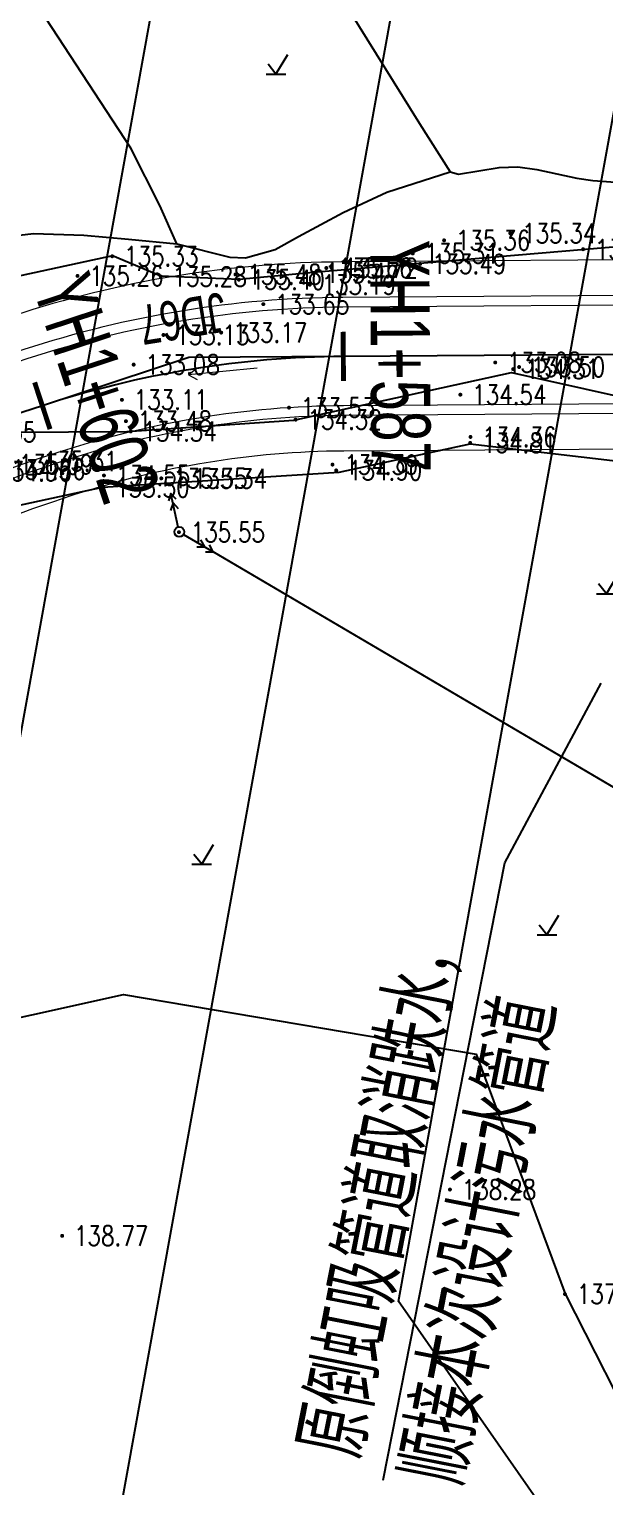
# Model space of a CAD drawing. Extents: x 529262 to 576451, y 2694391 to 2717535.
# Drawn here: x 562925.1 to 562954.3, y 2710456.8 to 2710530.8 of the extents above; entities that cross this region are included whole.
import ezdxf
from ezdxf.enums import TextEntityAlignment as Align
from ezdxf.xclip import XClip

# ---------------------------------------------------------------- set-up
doc = ezdxf.new("R2010")
doc.units = 0
doc.header["$XCLIPFRAME"] = 0
doc.linetypes.add('DASHED', pattern=[19.049999999999997, 12.7, -6.35])
for name, color, linetype in [('DMTZ', 8, 'Continuous'), ('GCD', 8, 'Continuous'), ('GXYZ', 8, 'Continuous'), ('PP-COM', 7, 'Continuous'), ('RD-中线', 40, 'Continuous'), ('RD-红线', 7, 'Continuous'), ('ZBTZ', 8, 'Continuous'), ('交点标注', 3, 'Continuous'), ('桩号标注_YH', 2, 'Continuous'), ('纵断_分栏文字', 7, 'Continuous'), ('道路中线_04护管挡墙', 7, 'Continuous')]:
    doc.layers.add(name, color=color, linetype=linetype)
doc.layers.add('SXSS', color=5, linetype='Continuous', lineweight=0)
doc.styles.add('EICAD', font='fsdb_e.shx', dxfattribs={"width": 0.707, "height": 2, "bigfont": 'tjhzf.shx'})
doc.styles.add('HZ', font='rs.shx', dxfattribs={"width": 0.8, "bigfont": 'hztxt.shx'})
doc.styles.add('JieTuHzTxt', font='smsim.shx', dxfattribs={"width": 0.7, "bigfont": 'smfs.shx'})
doc.styles.add('SMEDI', font='smsim.shx', dxfattribs={"width": 0.75, "height": 3.5, "bigfont": 'smfs.shx'})
doc.linetypes.add('10421', pattern='A,2,[150,AAA.SHX,S=0.5,R=0,X=0,Y=0.5],1e-11', length=2.00000000001)
doc.linetypes.add('10422', pattern='A,0.75,[150,AAA.SHX,S=0.5,R=0,X=0,Y=0.5],1.5,[177,AAA.SHX,S=1,R=0,X=0,Y=0.4],0.75', length=3)

# ---------------------------------------------------------------- blocks, each defined once
blk = doc.blocks.new('A$C19FD0107')
at = {"layer": 'RD-中线', "color": 8, "linetype": 'Continuous', "flags": 128}
blk.add_lwpolyline([(-8033.628305524588, 16256.58646985376), (-8094.490451902151, 15920.47733185068)], dxfattribs=at)
at = {"layer": 'RD-红线', "color": 8, "linetype": 'Continuous', "flags": 128}
for points in [[(-8049.390129506588, 16236.88963261014), (-8099.522727265954, 15960.03406273574)], [(-8025.706065557897, 16232.98947040923), (-8054.200717270374, 16075.6287232968)]]:
    blk.add_lwpolyline(points, dxfattribs=at)
at = {"layer": 'RD-红线', "color": 8}
blk.add_lwpolyline([(-8054.189450010657, 16075.69094637176), (-8046.069219335914, 16064.05812408077, 0.4160610354232571)], format="xyb", dxfattribs=at)
blk = doc.blocks.new('GC200')
at = {"linetype": 'Continuous', "const_width": 0.2, "flags": 128}
blk.add_lwpolyline([(-0.1, 0, 1), (0.1, 0, 1)], format="xyb", close=True, dxfattribs=at)
blk = doc.blocks.new('gc013a')
at = {"linetype": 'Continuous'}
blk.add_line((0.5, 0), (4, 0), dxfattribs=at)
at = {"linetype": 'Continuous', "flags": 128}
for points in [[(2.307212344848719, -0.4000565770862801), (3, 0), (2.307212344848719, 0.4000565770862801)], [(3.307212344848719, -0.4000565770862801), (4, 0), (3.307212344848719, 0.4000565770862801)]]:
    blk.add_lwpolyline(points, dxfattribs=at)
blk = doc.blocks.new('gc170')
at = {"color": 8, "linetype": 'Continuous'}
blk.add_circle((0, 0), 0.5, dxfattribs=at)
blk = doc.blocks.new('gc123')
at = {"color": 8}
for p, q in [((0, 0), (1.199999999999999, 2)), ((-1, 0), (1, 0)), ((0, 0), (-0.8, 1))]:
    blk.add_line(p, q, dxfattribs=at)
blk = doc.blocks.new('gc086')
at = {"color": 8}
for p, q in [((0, 0), (7, 0)), ((7, 0), (6.180847955711008, 0.573576436351046)), ((7, 0), (6.180847955711008, -0.5735764363510459))]:
    blk.add_line(p, q, dxfattribs=at)

msp = doc.modelspace()

# ---------------------------------------------------------------- linework, layer by layer
at = {"layer": 'DMTZ', "linetype": '10421', "flags": 128}
for points in [[(562974.75, 2710442.749), (562972.221, 2710448.106), (562970.53, 2710457.924), (562970.588, 2710462.816), (562968.785, 2710465.91), (562965.618, 2710470.107), (562964.715, 2710471.076), (562964.683, 2710472.686), (562965.951, 2710474.902), (562968.103, 2710485.167), (562969.614, 2710489.535), (562971.349, 2710495.807), (562974.751, 2710500.717), (562975.7885147439, 2710507.82364642), (562974.8793593798, 2710510.16654406), (562971.3097883859, 2710515.17943116), (562964.213, 2710518.086), (562956.712, 2710519.931), (562939.506, 2710518.475), (562935.726, 2710518.126), (562931.762, 2710518.288), (562929.3, 2710519.315), (562919.688, 2710517.249), (562916.468, 2710514.965), (562910.131, 2710508.998), (562907.098, 2710503.349), (562906.436, 2710502.096), (562904.175, 2710500.572), (562900.581, 2710500.839), (562896.864, 2710503.212), (562892.174, 2710509.435), (562890.793, 2710510.72), (562889.538, 2710511.732), (562887.479, 2710514.751), (562882.949, 2710523.099), (562882.932, 2710525.189), (562882.2380977372, 2710527.399296024), (562883.799, 2710533.091), (562883.971, 2710540.381), (562884.533, 2710541.159), (562880.615, 2710548.025), (562877.384, 2710551.024), (562873.585, 2710553.819), (562871.27, 2710555.417), (562866.187, 2710554.863), (562864.035, 2710554.128), (562862.653, 2710554.187), (562854.416, 2710552.946), (562849.3, 2710552.984), (562844.828, 2710554.167), (562838.817, 2710556.934), (562838.273, 2710558.715), (562837.129, 2710561.856), (562835.427, 2710564.474), (562828.384, 2710572.825), (562826.351, 2710574.034), (562816.192, 2710586.281), (562809.61, 2710595.308), (562807.629, 2710596.472), (562803.713, 2710599.951), (562798.177, 2710607.245), (562792.142, 2710614.012), (562783.976, 2710622.925), (562784.5828301851, 2710624.317657849), (562785.211, 2710624.551), (562787.2, 2710623.094), (562788.7788755939, 2710623.401217018), (562790.508, 2710625.592), (562788.742, 2710630.515), (562788.088, 2710634.638), (562786.78, 2710636.602), (562786.639, 2710640.923), (562787.825, 2710645.241), (562787.853, 2710649.099), (562784.409, 2710653.639), (562785.16, 2710656.358), (562788.285, 2710662.328), (562794.012, 2710668.105), (562797.95, 2710670.849), (562807.487, 2710674.38), (562815.068, 2710676.668), (562817.722, 2710679.886), (562819.808, 2710683.864), (562817.75, 2710692.913), (562819.815, 2710697.495), (562820.162, 2710700.927), (562819.299, 2710705.399), (562817.923, 2710708.322), (562815.977, 2710712.962), (562813.994, 2710719.447), (562811.415, 2710723.52), (562810.6813922131, 2710763.290965233), (562817.6759100298, 2710808.527753309), (562821.8706644834, 2710812.379483276)], [(562875.6569799479, 2710517.710590817), (562881.2096401585, 2710513.136962484), (562885.8431388825, 2710506.104024294), (562896.000156, 2710496.867496503), (562900.7433575162, 2710493.456907781), (562902.1508789615, 2710493.360564189), (562907.6460523225, 2710496.539927071), (562912.2171274893, 2710500.241607559), (562921.1455004993, 2710510.357186281), (562930.0326638538, 2710510.406242661), (562938.4989639116, 2710510.977422099), (562949.5544111542, 2710513.397228802), (562960.7241838808, 2710510.917154916), (562965.900569844, 2710508.986744726), (562966.3440000489, 2710506.266222232), (562965.2347387028, 2710499.058734157), (562962.1308346156, 2710488.921390429), (562959.7643030626, 2710481.926135489), (562959.3002978488, 2710474.520269713), (562961.6937498626, 2710463.040329047), (562963.5581915622, 2710459.007735341), (562967.210702914, 2710448.677929373), (562970.6649546735, 2710436.492808566), (562971.9549540539, 2710429.863424606), (562968.7550809688, 2710422.750517037), (562967.8558039883, 2710417.670041609), (562961.7334924304, 2710408.390111475), (562959.0452154493, 2710402.617356841), (562949.5074524239, 2710394.865299786), (562946.6224902859, 2710390.925632931), (562942.6737345892, 2710379.153828388), (562939.6081059823, 2710372.623244184), (562934.0775555337, 2710360.813837247), (562930.1231819652, 2710353.403101703), (562927.2984181283, 2710352.257563191)]]:
    msp.add_lwpolyline(points, dxfattribs=at)
at = {"layer": 'DMTZ', "linetype": '10422'}
msp.add_lwpolyline([(562946.4396494417, 2710523.578038124), (562946.8575161195, 2710523.465371793), (562948.9301486182, 2710523.813843066), (562949.8766494417, 2710523.832038125), (562950.8449965818, 2710523.70649074), (562952.8672203023, 2710523.259175222), (562953.6876494417, 2710523.138038124), (562955.283148827, 2710523.026572447), (562956.7796494417, 2710522.992038125), (562962.0011197489, 2710522.796028927), (562963.1636494417, 2710522.680038125), (562964.520206356, 2710522.412477494), (562967.7016494417, 2710521.558038125), (562969.532799278, 2710521.223478166), (562971.6810520366, 2710520.878287945), (562972.5836494417, 2710520.784038125), (562972.9428696691, 2710520.986789247), (562973.1716494417, 2710521.389038125)], dxfattribs=at)
at = {"layer": 'DMTZ', "linetype": '10421'}
for points in [[(562875.5631839988, 2710514.346548987), (562888.6289473693, 2710495.290743354), (562901.1039390189, 2710489.842846645), (562905.0860591556, 2710491.836516971), (562914.5993318317, 2710498.673232114), (562921.9861655416, 2710506.108200987), (562928.7880964784, 2710507.585175563), (562940.8005022918, 2710508.345655843), (562947.4589568337, 2710509.7851253), (562960.3125644285, 2710508.266639141), (562962.9493382861, 2710506.973056026), (562963.7163984707, 2710505.439924085), (562962.997191582, 2710501.625466816), (562960.00726708, 2710489.672574984), (562957.2688824977, 2710483.40365115), (562956.7657788033, 2710474.443040417), (562958.1761867136, 2710463.187400912), (562963.3491733274, 2710448.930670954), (562968.1346102675, 2710435.076508506), (562966.6111219786, 2710428.484569198), (562964.283, 2710426.124)], [(562859.8497388082, 2710502.248493188), (562878.4213185481, 2710487.748831274), (562915.8853067025, 2710478.730757921), (562929.8618966059, 2710481.834375524), (562947.7578474227, 2710478.804650787), (562952.276, 2710466.641), (562956.312, 2710458.678), (562957.437, 2710448.749), (562960.849, 2710434.711), (562962.894, 2710429.434), (562964.283, 2710426.124), (562963.631, 2710423.873), (562959.426, 2710415.623), (562955.6416309146, 2710407.193488419), (562937.3592726418, 2710382.773345858), (562927.2458438115, 2710362.079754581), (562924.8596661334, 2710351.275596694), (562923.9404885652, 2710345.47398368), (562923.6828423964, 2710342.281494865)]]:
    msp.add_lwpolyline(points, dxfattribs=at)
at = {"layer": 'GXYZ', "linetype": 'Continuous'}
msp.add_line((562956.287496175, 2710491.428502385), (562934.4164006265, 2710504.297965076), dxfattribs=at)
at = {"layer": 'ZBTZ', "linetype": 'Continuous'}
for points in [[(562922.3766494417, 2710519.937038125), (562924.0133767237, 2710520.299625708), (562925.2936494417, 2710520.454038125), (562927.8540172962, 2710520.370736363), (562930.1186494417, 2710520.165038125), (562932.5596494417, 2710519.939038124), (562931.7068956412, 2710521.87804618), (562930.2376494417, 2710524.782038125), (562925.6206494417, 2710531.848038124), (562922.9256494417, 2710536.053038124), (562918.5296494417, 2710542.466038125), (562913.6286494418, 2710550.990038124), (562912.3865977722, 2710553.619537732), (562911.1656494417, 2710556.720038124), (562910.5524483002, 2710558.359675947), (562909.8684426473, 2710560.753282866), (562909.7576494417, 2710561.488038125), (562909.7940895812, 2710562.106193235), (562910.0186494417, 2710562.532038125)], [(562932.5596494417, 2710519.939038124), (562935.256659958, 2710519.250412404), (562936.0546494417, 2710519.222038125), (562937.5599075342, 2710519.648435262), (562938.7356494417, 2710520.305038125), (562941.0005655235, 2710521.524821223), (562943.2306494417, 2710522.557038125), (562946.4396494417, 2710523.578038124)]]:
    msp.add_lwpolyline(points, dxfattribs=at)
at = {"layer": 'ZBTZ', "linetype": 'Continuous', "flags": 128}
msp.add_lwpolyline([(562944.6916494417, 2710546.002038124), (562942.3113828906, 2710544.552010464), (562941.499419039, 2710543.559789346), (562940.9323309228, 2710542.799515601), (562939.6950580766, 2710541.291857673), (562938.8573153433, 2710540.145002275), (562938.6915351939, 2710539.620442439), (562938.6897667967, 2710539.075464017), (562938.9604214139, 2710538.005929805), (562939.9103155223, 2710535.72192866), (562940.5668731912, 2710533.190226233), (562941.348202161, 2710531.731241975), (562944.8788734616, 2710526.03184286), (562946.4396494417, 2710523.578038124)], dxfattribs=at)
at = {"layer": '交点标注', "linetype": 'DASHED'}
for p, q in [((562933.1821693549, 2710514.159942517), (562925.7410791707, 2710511.711810144)), ((562941.0154405908, 2710514.215051352), (562933.1821693549, 2710514.159942517))]:
    msp.add_line(p, q, dxfattribs=at)
at = {"layer": '桩号标注_YH', "const_width": 0.25}
for points in [[(562941.0242344057, 2710512.965082285), (562941.0066467755, 2710515.465020419)], [(562926.1317320216, 2710510.524422107), (562925.35042632, 2710512.899198181)]]:
    msp.add_lwpolyline(points, dxfattribs=at)
at = {"layer": '纵断_分栏文字', "color": 3}
msp.add_lwpolyline([(562943.0385650513, 2710457.178928962), (562949.2070792504, 2710488.521174), (562954.1053284877, 2710497.632633428)], dxfattribs=at)
at = {"layer": '道路中线_04护管挡墙', "color": 8, "lineweight": 0}
for points in [[(562960.0764426859, 2710519.149268597), (562940.9816723407, 2710519.014932569, 0.07785977487481188), (562924.2409722245, 2710516.271380206), (562923.2504315012, 2710515.945490484, 0.1211447737828787), (562905.1114940571, 2710504.599510272), (562904.2969259251, 2710503.760671393, -0.2027299054131762), (562900.5663976846, 2710502.183261495), (562900.5105799993, 2710502.183261495, -0.2274502999238885), (562898.014748287, 2710503.380557308), (562889.7778651353, 2710513.645615076, -0.1353204298636679), (562884.4728106692, 2710525.945323281), (562884.1141702477, 2710528.523846331, -0.0458315151886478), (562884.0698539581, 2710529.47411082), (562884.2054543832, 2710532.48562343, 0.1198428865834976), (562881.0421636851, 2710548.624463084, 0.2913589288568197), (562873.4720723897, 2710553.494574644), (562863.7713512237, 2710553.539733984, -0.07864198354872523), (562849.8244240409, 2710555.81361488), (562849.1654211673, 2710556.030961242, -0.1356490869078674), (562837.9956920339, 2710563.481106193), (562821.3256918369, 2710582.761487902, 0.002774951701476491)], [(562960.0891057794, 2710517.34931314), (562940.9943354344, 2710517.214977113, 0.07785977487458612), (562924.8035123294, 2710514.561541433), (562923.8129716062, 2710514.235651711, 0.1211447737826425), (562906.4028307557, 2710503.345536775), (562905.5882626236, 2710502.506697896, -0.2027299054130448), (562900.5663976846, 2710500.383261495), (562900.5105799993, 2710500.383261495, -0.2274502999230807), (562896.6108429488, 2710502.254036202), (562888.3739597971, 2710512.519093971, -0.1353204298614418), (562882.6899728691, 2710525.697352761), (562882.3313324476, 2710528.275875811, -0.04583151519263945), (562882.271675904, 2710529.555078009), (562882.407276329, 2710532.566590618, 0.1198428865827126), (562879.4076041153, 2710547.870662704, 0.2913589288522363), (562873.4636930197, 2710551.694594148), (562863.7629718538, 2710551.739753488, -0.07864198354886269), (562849.2606360662, 2710554.104187163), (562848.6016331929, 2710554.321533524, -0.1356490869093062), (562836.634066264, 2710562.303831687), (562819.9640660669, 2710581.584213396, 0.002774951700734579)], [(562960.0926233053, 2710516.849325514), (562940.9978529605, 2710516.714989486, 0.07785977487405749), (562924.9597734696, 2710514.086586218), (562923.9692327464, 2710513.760696496, 0.1211447737834337), (562906.7615353942, 2710502.997210803), (562905.9469672622, 2710502.158371924, -0.2027299054123823), (562900.5663976846, 2710499.883261495), (562900.5105799993, 2710499.883261495, -0.2274502999202417), (562896.2208692437, 2710501.941113672), (562887.983986092, 2710512.206171441, -0.1353204298607456), (562882.1947401469, 2710525.628472061), (562881.8360997253, 2710528.206995111, -0.04583151519601886), (562881.7721820001, 2710529.577568894), (562881.907782425, 2710532.589081504, 0.1198428865818376), (562878.9535597904, 2710547.661273709, 0.2913589288501084), (562873.461365417, 2710551.194599565), (562863.760644251, 2710551.239758905, -0.07864198354923836), (562849.1040282954, 2710553.62934613), (562848.4450254221, 2710553.846692492, -0.1356490869085176), (562836.2558368836, 2710561.976810991), (562819.5858366863, 2710581.2571927, 0.002774951701197553)], [(562960.1277985658, 2710511.849449246), (562941.0330282209, 2710511.715113217, 0.07785977487408338), (562926.5223848721, 2710509.33703407), (562925.5318441496, 2710509.011144348, 0.121144773783214), (562910.3485817793, 2710499.51395109), (562909.5340136472, 2710498.675112211, -0.2027299054153751), (562900.5663976845, 2710494.883261495), (562900.5105799993, 2710494.883261495, -0.2274502999179158), (562892.3211321931, 2710498.811888379), (562884.0842490415, 2710509.076946148, -0.1353204298611596), (562877.2424129244, 2710524.939665063), (562876.8837725028, 2710527.518188113, -0.04583151519621963), (562876.7772429608, 2710529.80247775), (562876.9128433858, 2710532.813990361, 0.1198428865804356), (562874.413116541, 2710545.567383765, 0.2913589289040054), (562873.4380893894, 2710546.194653743), (562863.7373682233, 2710546.239813083, -0.07864198354872373), (562847.5379505882, 2710548.880935805), (562846.8789477164, 2710549.098282166, -0.1356490869093173), (562832.4735430783, 2710558.70660403), (562815.8035428809, 2710577.986985738, 0.002774951701059936)], [(562960.1313160921, 2710511.349461619), (562941.036545747, 2710511.215125591, 0.07785977487389538), (562926.6786460123, 2710508.862078855), (562925.6881052899, 2710508.536189134, 0.1211447737830839), (562910.7072864177, 2710499.165625119), (562909.8927182858, 2710498.32678624, -0.2027299054125722), (562900.5663976845, 2710494.383261495), (562900.5105799993, 2710494.383261495, -0.2274502999167316), (562891.931158488, 2710498.49896585), (562883.6942753365, 2710508.764023619, -0.1353204298605835), (562876.7471802022, 2710524.870784363), (562876.3885397805, 2710527.449307413, -0.04583151519803157), (562876.2777490568, 2710529.824968636), (562876.4133494819, 2710532.836481246, 0.1198428865793401), (562873.9590722161, 2710545.35799477, 0.2913589290118623), (562873.4357617868, 2710545.694659161), (562863.7350406204, 2710545.739818501, -0.0786419835490617), (562847.3813428174, 2710548.406094772), (562846.7223399457, 2710548.623441134, -0.1356490869086601), (562832.0953136978, 2710558.379583333), (562815.4253135003, 2710577.659965042, 0.002774951701172944)], [(562960.1439791888, 2710509.549506162), (562941.0492088407, 2710509.415170134, 0.07785977487401832), (562927.2411861172, 2710507.152240082), (562926.2506453947, 2710506.826350361, 0.1211447737820734), (562911.9986231164, 2710497.911651622), (562911.1840549848, 2710497.072812743, -0.2027299054146305), (562900.5663976844, 2710492.583261495), (562900.5105799993, 2710492.583261495, -0.2274502999174225), (562890.5272531498, 2710497.372444744), (562882.2903699982, 2710507.637502513, -0.1353204298622606), (562874.9643424021, 2710524.622813843), (562874.6057019804, 2710527.201336893, -0.04583151519877821), (562874.4795710027, 2710529.905935824), (562874.6151714277, 2710532.917448435, 0.1120816793600132), (562872.6369999995, 2710543.898358097), (562863.7266612505, 2710543.939838005, -0.07864198354916853), (562846.8175548429, 2710546.696667055), (562846.1585519711, 2710546.914013417, -0.1356490869097355), (562830.733687928, 2710557.202308827), (562814.0636877305, 2710576.482690536, 0.002774951700290915)]]:
    msp.add_lwpolyline(points, format="xyb", dxfattribs=at)
at = {"layer": '道路中线_04护管挡墙', "color": 1}
msp.add_lwpolyline([(562960.1102109355, 2710514.34938738), (562941.0154405907, 2710514.215051352, 0.07785977487436221), (562925.7410791708, 2710511.711810144), (562924.750538448, 2710511.385920422, 0.1211447737825244), (562908.5550585868, 2710501.255580947), (562907.7404904547, 2710500.416742068, -0.202729905414253), (562900.5663976846, 2710497.383261495), (562900.5105799993, 2710497.383261495, -0.227450299918715), (562894.2710007183, 2710500.376501026), (562886.0341175668, 2710510.641558795, -0.1353204298609698), (562879.7185765356, 2710525.284068562), (562879.359936114, 2710527.862591612, -0.04583151519614436), (562879.2747124804, 2710529.690023323), (562879.4103129054, 2710532.701535932, 0.119842886581195), (562876.6833381657, 2710546.614328737, 0.2913589288582348), (562873.4497274032, 2710548.694626654), (562863.7490062371, 2710548.739785994, -0.07864198354945165), (562848.3209894417, 2710551.255140968), (562847.6619865693, 2710551.472487329, -0.135649086908951), (562834.364689981, 2710560.34170751), (562817.6946897836, 2710579.622089219, 0.002774951701132185)], format="xyb", dxfattribs=at)

# ---------------------------------------------------------------- block references
at = {"layer": 'GCD', "linetype": 'Continuous'}
ref = msp.add_blockref('GC200', (562949.489954099, 2710520.465554979, 135.34), dxfattribs=dict(at, xscale=0.5, yscale=0.5, zscale=0.5))
ref.add_attrib('height', '135.34', dxfattribs={"linetype": 'Continuous', "height": 1, "style": 'HZ', "width": 0.8}).set_placement((562950.0899540989, 2710520.465554979, 135.34), align=Align.MIDDLE_LEFT)
ref = msp.add_blockref('GC200', (562946.130954099, 2710520.108554978, 135.355), dxfattribs=dict(at, xscale=0.5, yscale=0.5, zscale=0.5))
ref.add_attrib('height', '135.36', dxfattribs={"linetype": 'Continuous', "height": 1, "style": 'HZ', "width": 0.8}).set_placement((562946.730954099, 2710520.108554978, 135.355), align=Align.MIDDLE_LEFT)
ref = msp.add_blockref('GC200', (562953.1859540989, 2710519.657554979, 135.282), dxfattribs=dict(at, xscale=0.5, yscale=0.5, zscale=0.5))
ref.add_attrib('height', '135.28', dxfattribs={"linetype": 'Continuous', "height": 1, "style": 'HZ', "width": 0.8}).set_placement((562953.7859540989, 2710519.657554979, 135.282), align=Align.MIDDLE_LEFT)
at = {"layer": 'GCD', "color": 3, "linetype": 'Continuous'}
ref = msp.add_blockref('GC200', (562929.2876552576, 2710519.29918991, 135.328), dxfattribs=dict(at, xscale=0.5, yscale=0.5, zscale=0.5))
ref.add_attrib('height', '135.33', dxfattribs={"linetype": 'Continuous', "height": 1, "style": 'HZ', "width": 0.8}).set_placement((562929.8876552576, 2710519.29918991, 135.328), align=Align.MIDDLE_LEFT)
at = {"layer": 'GCD', "linetype": 'Continuous'}
ref = msp.add_blockref('GC200', (562944.5389540989, 2710519.440554979, 135.305), dxfattribs=dict(at, xscale=0.5, yscale=0.5, zscale=0.5))
ref.add_attrib('height', '135.31', dxfattribs={"linetype": 'Continuous', "height": 1, "style": 'HZ', "width": 0.8}).set_placement((562945.1389540989, 2710519.440554979, 135.305), align=Align.MIDDLE_LEFT)
ref = msp.add_blockref('GC200', (562944.917954099, 2710518.913554979, 133.488), dxfattribs=dict(at, xscale=0.5, yscale=0.5, zscale=0.5))
ref.add_attrib('height', '133.49', dxfattribs={"linetype": 'Continuous', "height": 1, "style": 'HZ', "width": 0.8}).set_placement((562945.517954099, 2710518.913554979, 133.488), align=Align.MIDDLE_LEFT)
ref = msp.add_blockref('GC200', (562927.525954099, 2710518.304554978, 135.256), dxfattribs=dict(at, xscale=0.5, yscale=0.5, zscale=0.5))
ref.add_attrib('height', '135.26', dxfattribs={"linetype": 'Continuous', "height": 1, "style": 'HZ', "width": 0.8}).set_placement((562928.125954099, 2710518.304554978, 135.256), align=Align.MIDDLE_LEFT)
at = {"layer": 'GCD', "color": 3, "linetype": 'Continuous'}
ref = msp.add_blockref('GC200', (562931.7496552576, 2710518.272189911, 135.283), dxfattribs=dict(at, xscale=0.5, yscale=0.5, zscale=0.5))
ref.add_attrib('height', '135.28', dxfattribs={"linetype": 'Continuous', "height": 1, "style": 'HZ', "width": 0.8}).set_placement((562932.3496552575, 2710518.272189911, 135.283), align=Align.MIDDLE_LEFT)
at = {"layer": 'GCD', "linetype": 'Continuous'}
ref = msp.add_blockref('GC200', (562935.542954099, 2710518.374554979, 135.483), dxfattribs=dict(at, xscale=0.5, yscale=0.5, zscale=0.5))
ref.add_attrib('height', '135.48', dxfattribs={"linetype": 'Continuous', "height": 1, "style": 'HZ', "width": 0.8}).set_placement((562936.142954099, 2710518.374554979, 135.483), align=Align.MIDDLE_LEFT)
at = {"layer": 'GCD', "color": 3, "linetype": 'Continuous'}
ref = msp.add_blockref('GC200', (562939.4936552576, 2710518.45918991, 135.469), dxfattribs=dict(at, xscale=0.5, yscale=0.5, zscale=0.5))
ref.add_attrib('height', '135.47', dxfattribs={"linetype": 'Continuous', "height": 1, "style": 'HZ', "width": 0.8}).set_placement((562940.0936552576, 2710518.45918991, 135.469), align=Align.MIDDLE_LEFT)
at = {"layer": 'GCD', "linetype": 'Continuous'}
ref = msp.add_blockref('GC200', (562940.151954099, 2710518.704554979, 135.655), dxfattribs=dict(at, xscale=0.5, yscale=0.5, zscale=0.5))
ref.add_attrib('height', '135.66', dxfattribs={"linetype": 'Continuous', "height": 1, "style": 'HZ', "width": 0.8}).set_placement((562940.7519540989, 2710518.704554979, 135.655), align=Align.MIDDLE_LEFT)
ref = msp.add_blockref('GC200', (562940.4259540989, 2710518.707554979, 135.717), dxfattribs=dict(at, xscale=0.5, yscale=0.5, zscale=0.5))
ref.add_attrib('height', '135.72', dxfattribs={"linetype": 'Continuous', "height": 1, "style": 'HZ', "width": 0.8}).set_placement((562941.0259540989, 2710518.707554979, 135.717), align=Align.MIDDLE_LEFT)
at = {"layer": 'GCD', "color": 3, "linetype": 'Continuous'}
ref = msp.add_blockref('GC200', (562935.7136552576, 2710518.110189911, 135.399), dxfattribs=dict(at, xscale=0.5, yscale=0.5, zscale=0.5))
ref.add_attrib('height', '135.40', dxfattribs={"linetype": 'Continuous', "height": 1, "style": 'HZ', "width": 0.8}).set_placement((562936.3136552576, 2710518.110189911, 135.399), align=Align.MIDDLE_LEFT)
at = {"layer": 'GCD', "linetype": 'Continuous'}
ref = msp.add_blockref('GC200', (562939.3135914459, 2710517.856427912, 133.19), dxfattribs=dict(at, xscale=0.5, yscale=0.5, zscale=0.5))
ref.add_attrib('height', '133.19', dxfattribs={"linetype": 'Continuous', "height": 1, "style": 'HZ', "width": 0.8}).set_placement((562939.9135914459, 2710517.856427912, 133.19), align=Align.MIDDLE_LEFT)
at = {"layer": 'GCD', "color": 3, "linetype": 'Continuous'}
ref = msp.add_blockref('GC200', (562936.9566552576, 2710516.86718991, 133.649), dxfattribs=dict(at, xscale=0.5, yscale=0.5, zscale=0.5))
ref.add_attrib('height', '133.65', dxfattribs={"linetype": 'Continuous', "height": 1, "style": 'HZ', "width": 0.8}).set_placement((562937.5566552576, 2710516.86718991, 133.649), align=Align.MIDDLE_LEFT)
at = {"layer": 'GCD', "linetype": 'Continuous'}
ref = msp.add_blockref('GC200', (562931.8869540989, 2710515.304554978, 133.127), dxfattribs=dict(at, xscale=0.5, yscale=0.5, zscale=0.5))
ref.add_attrib('height', '133.13', dxfattribs={"linetype": 'Continuous', "height": 1, "style": 'HZ', "width": 0.8}).set_placement((562932.4869540989, 2710515.304554978, 133.127), align=Align.MIDDLE_LEFT)
at = {"layer": 'GCD', "color": 3, "linetype": 'Continuous'}
ref = msp.add_blockref('GC200', (562934.8186552576, 2710515.42618991, 133.172), dxfattribs=dict(at, xscale=0.5, yscale=0.5, zscale=0.5))
ref.add_attrib('height', '133.17', dxfattribs={"linetype": 'Continuous', "height": 1, "style": 'HZ', "width": 0.8}).set_placement((562935.4186552576, 2710515.42618991, 133.172), align=Align.MIDDLE_LEFT)
at = {"layer": 'GCD', "linetype": 'Continuous'}
ref = msp.add_blockref('GC200', (562930.375954099, 2710513.801554979, 133.083), dxfattribs=dict(at, xscale=0.5, yscale=0.5, zscale=0.5))
ref.add_attrib('height', '133.08', dxfattribs={"linetype": 'Continuous', "height": 1, "style": 'HZ', "width": 0.8}).set_placement((562930.975954099, 2710513.801554979, 133.083), align=Align.MIDDLE_LEFT)
at = {"layer": 'GCD', "color": 3, "linetype": 'Continuous'}
ref = msp.add_blockref('GC200', (562948.7256552576, 2710513.90818991, 133.081), dxfattribs=dict(at, xscale=0.5, yscale=0.5, zscale=0.5))
ref.add_attrib('height', '133.08', dxfattribs={"linetype": 'Continuous', "height": 1, "style": 'HZ', "width": 0.8}).set_placement((562949.3256552576, 2710513.90818991, 133.081), align=Align.MIDDLE_LEFT)
at = {"layer": 'GCD', "linetype": 'Continuous'}
ref = msp.add_blockref('GC200', (562949.635954099, 2710513.572554979, 134.305), dxfattribs=dict(at, xscale=0.5, yscale=0.5, zscale=0.5))
ref.add_attrib('height', '134.31', dxfattribs={"linetype": 'Continuous', "height": 1, "style": 'HZ', "width": 0.8}).set_placement((562950.235954099, 2710513.572554979, 134.305), align=Align.MIDDLE_LEFT)
ref = msp.add_blockref('GC200', (562949.9379540989, 2710513.678554979, 133.499), dxfattribs=dict(at, xscale=0.5, yscale=0.5, zscale=0.5))
ref.add_attrib('height', '133.50', dxfattribs={"linetype": 'Continuous', "height": 1, "style": 'HZ', "width": 0.8}).set_placement((562950.5379540989, 2710513.678554979, 133.499), align=Align.MIDDLE_LEFT)
at = {"layer": 'GCD', "color": 3, "linetype": 'Continuous'}
ref = msp.add_blockref('GC200', (562946.9576552575, 2710512.275189911, 134.544), dxfattribs=dict(at, xscale=0.5, yscale=0.5, zscale=0.5))
ref.add_attrib('height', '134.54', dxfattribs={"linetype": 'Continuous', "height": 1, "style": 'HZ', "width": 0.8}).set_placement((562947.5576552575, 2710512.275189911, 134.544), align=Align.MIDDLE_LEFT)
at = {"layer": 'GCD', "linetype": 'Continuous'}
ref = msp.add_blockref('GC200', (562929.7789540989, 2710512.014554979, 133.112), dxfattribs=dict(at, xscale=0.5, yscale=0.5, zscale=0.5))
ref.add_attrib('height', '133.11', dxfattribs={"linetype": 'Continuous', "height": 1, "style": 'HZ', "width": 0.8}).set_placement((562930.3789540989, 2710512.014554979, 133.112), align=Align.MIDDLE_LEFT)
ref = msp.add_blockref('GC200', (562938.258954099, 2710511.616554979, 133.53), dxfattribs=dict(at, xscale=0.5, yscale=0.5, zscale=0.5))
ref.add_attrib('height', '133.53', dxfattribs={"linetype": 'Continuous', "height": 1, "style": 'HZ', "width": 0.8}).set_placement((562938.858954099, 2710511.616554979, 133.53), align=Align.MIDDLE_LEFT)
ref = msp.add_blockref('GC200', (562929.981954099, 2710510.929554978, 133.477), dxfattribs=dict(at, xscale=0.5, yscale=0.5, zscale=0.5))
ref.add_attrib('height', '133.48', dxfattribs={"linetype": 'Continuous', "height": 1, "style": 'HZ', "width": 0.8}).set_placement((562930.581954099, 2710510.929554978, 133.477), align=Align.MIDDLE_LEFT)
ref = msp.add_blockref('GC200', (562938.595954099, 2710511.009554978, 134.32), dxfattribs=dict(at, xscale=0.5, yscale=0.5, zscale=0.5))
ref.add_attrib('height', '134.32', dxfattribs={"linetype": 'Continuous', "height": 1, "style": 'HZ', "width": 0.8}).set_placement((562939.195954099, 2710511.009554978, 134.32), align=Align.MIDDLE_LEFT)
ref = msp.add_blockref('GC200', (562921.065954099, 2710510.371554979, 134.352), dxfattribs=dict(at, xscale=0.5, yscale=0.5, zscale=0.5))
ref.add_attrib('height', '134.35', dxfattribs={"linetype": 'Continuous', "height": 1, "style": 'HZ', "width": 0.8}).set_placement((562921.6659540989, 2710510.371554979, 134.352), align=Align.MIDDLE_LEFT)
ref = msp.add_blockref('GC200', (562930.2249540989, 2710510.408554979, 134.337), dxfattribs=dict(at, xscale=0.5, yscale=0.5, zscale=0.5))
ref.add_attrib('height', '134.34', dxfattribs={"linetype": 'Continuous', "height": 1, "style": 'HZ', "width": 0.8}).set_placement((562930.8249540989, 2710510.408554979, 134.337), align=Align.MIDDLE_LEFT)
ref = msp.add_blockref('GC200', (562947.470954099, 2710510.130554979, 134.355), dxfattribs=dict(at, xscale=0.5, yscale=0.5, zscale=0.5))
ref.add_attrib('height', '134.36', dxfattribs={"linetype": 'Continuous', "height": 1, "style": 'HZ', "width": 0.8}).set_placement((562948.070954099, 2710510.130554979, 134.355), align=Align.MIDDLE_LEFT)
ref = msp.add_blockref('GC200', (562947.454954099, 2710509.828554979, 134.808), dxfattribs=dict(at, xscale=0.5, yscale=0.5, zscale=0.5))
ref.add_attrib('height', '134.81', dxfattribs={"linetype": 'Continuous', "height": 1, "style": 'HZ', "width": 0.8}).set_placement((562948.054954099, 2710509.828554979, 134.808), align=Align.MIDDLE_LEFT)
ref = msp.add_blockref('GC200', (562923.949954099, 2710508.735554979, 135.085), dxfattribs=dict(at, xscale=0.5, yscale=0.5, zscale=0.5))
ref.add_attrib('height', '135.09', dxfattribs={"linetype": 'Continuous', "height": 1, "style": 'HZ', "width": 0.8}).set_placement((562924.549954099, 2710508.735554979, 135.085), align=Align.MIDDLE_LEFT)
at = {"layer": 'GCD', "color": 3, "linetype": 'Continuous'}
ref = msp.add_blockref('GC200', (562925.1896552576, 2710508.89418991, 135.312), dxfattribs=dict(at, xscale=0.5, yscale=0.5, zscale=0.5))
ref.add_attrib('height', '135.31', dxfattribs={"linetype": 'Continuous', "height": 1, "style": 'HZ', "width": 0.8}).set_placement((562925.7896552576, 2710508.89418991, 135.312), align=Align.MIDDLE_LEFT)
at = {"layer": 'GCD', "linetype": 'Continuous'}
ref = msp.add_blockref('GC200', (562940.465954099, 2710508.726554979, 134.386), dxfattribs=dict(at, xscale=0.5, yscale=0.5, zscale=0.5))
ref.add_attrib('height', '134.39', dxfattribs={"linetype": 'Continuous', "height": 1, "style": 'HZ', "width": 0.8}).set_placement((562941.065954099, 2710508.726554979, 134.386), align=Align.MIDDLE_LEFT)
at = {"layer": 'GCD', "color": 3, "linetype": 'Continuous'}
ref = msp.add_blockref('GC200', (562922.8646552576, 2710508.38418991, 134.964), dxfattribs=dict(at, xscale=0.5, yscale=0.5, zscale=0.5))
ref.add_attrib('height', '134.96', dxfattribs={"linetype": 'Continuous', "height": 1, "style": 'HZ', "width": 0.8}).set_placement((562923.4646552575, 2710508.38418991, 134.964), align=Align.MIDDLE_LEFT)
at = {"layer": 'GCD', "linetype": 'Continuous'}
ref = msp.add_blockref('GC200', (562923.5609540989, 2710508.473554979, 134.56), dxfattribs=dict(at, xscale=0.5, yscale=0.5, zscale=0.5))
ref.add_attrib('height', '134.56', dxfattribs={"linetype": 'Continuous', "height": 1, "style": 'HZ', "width": 0.8}).set_placement((562924.1609540989, 2710508.473554979, 134.56), align=Align.MIDDLE_LEFT)
ref = msp.add_blockref('GC200', (562928.8669540989, 2710508.173554979, 134.548), dxfattribs=dict(at, xscale=0.5, yscale=0.5, zscale=0.5))
ref.add_attrib('height', '134.55', dxfattribs={"linetype": 'Continuous', "height": 1, "style": 'HZ', "width": 0.8}).set_placement((562929.4669540989, 2710508.173554979, 134.548), align=Align.MIDDLE_LEFT)
at = {"layer": 'GCD', "color": 3, "linetype": 'Continuous'}
ref = msp.add_blockref('GC200', (562931.7776552576, 2710508.02618991, 135.35), dxfattribs=dict(at, xscale=0.5, yscale=0.5, zscale=0.5))
ref.add_attrib('height', '135.35', dxfattribs={"linetype": 'Continuous', "height": 1, "style": 'HZ', "width": 0.8}).set_placement((562932.3776552576, 2710508.02618991, 135.35), align=Align.MIDDLE_LEFT)
ref = msp.add_blockref('GC200', (562932.7746552576, 2710508.01218991, 135.34), dxfattribs=dict(at, xscale=0.5, yscale=0.5, zscale=0.5))
ref.add_attrib('height', '135.34', dxfattribs={"linetype": 'Continuous', "height": 1, "style": 'HZ', "width": 0.8}).set_placement((562933.3746552576, 2710508.01218991, 135.34), align=Align.MIDDLE_LEFT)
at = {"layer": 'GCD', "linetype": 'Continuous'}
ref = msp.add_blockref('GC200', (562940.655954099, 2710508.432554978, 134.904), dxfattribs=dict(at, xscale=0.5, yscale=0.5, zscale=0.5))
ref.add_attrib('height', '134.90', dxfattribs={"linetype": 'Continuous', "height": 1, "style": 'HZ', "width": 0.8}).set_placement((562941.255954099, 2710508.432554978, 134.904), align=Align.MIDDLE_LEFT)
ref = msp.add_blockref('GC200', (562928.841954099, 2710507.568554979, 135.502), dxfattribs=dict(at, xscale=0.5, yscale=0.5, zscale=0.5))
ref.add_attrib('height', '135.50', dxfattribs={"linetype": 'Continuous', "height": 1, "style": 'HZ', "width": 0.8}).set_placement((562929.441954099, 2710507.568554979, 135.502), align=Align.MIDDLE_LEFT)
at = {"layer": 'GCD', "color": 3, "linetype": 'Continuous'}
ref = msp.add_blockref('GC200', (562932.6716552576, 2710505.29718991, 135.552), dxfattribs=dict(at, xscale=0.5, yscale=0.5, zscale=0.5))
ref.add_attrib('height', '135.55', dxfattribs={"linetype": 'Continuous', "height": 1, "style": 'HZ', "width": 0.8}).set_placement((562933.2716552576, 2710505.29718991, 135.552), align=Align.MIDDLE_LEFT)
ref = msp.add_blockref('GC200', (562946.4266552576, 2710471.93018991, 138.275), dxfattribs=dict(at, xscale=0.5, yscale=0.5, zscale=0.5))
ref.add_attrib('height', '138.28', dxfattribs={"linetype": 'Continuous', "height": 1, "style": 'HZ', "width": 0.8}).set_placement((562947.0266552576, 2710471.93018991, 138.275), align=Align.MIDDLE_LEFT)
ref = msp.add_blockref('GC200', (562926.7473613215, 2710469.581318076, 138.773), dxfattribs=dict(at, xscale=0.5, yscale=0.5, zscale=0.5))
ref.add_attrib('height', '138.77', dxfattribs={"linetype": 'Continuous', "height": 1, "style": 'HZ', "width": 0.8}).set_placement((562927.3473613214, 2710469.581318076, 138.773), align=Align.MIDDLE_LEFT)
ref = msp.add_blockref('GC200', (562952.2636552575, 2710466.62518991, 137.95), dxfattribs=dict(at, xscale=0.5, yscale=0.5, zscale=0.5))
ref.add_attrib('height', '137.95', dxfattribs={"linetype": 'Continuous', "height": 1, "style": 'HZ', "width": 0.8}).set_placement((562952.8636552575, 2710466.62518991, 137.95), align=Align.MIDDLE_LEFT)
at = {"layer": 'GXYZ', "linetype": 'Continuous'}
for xscale, yscale, rotation in [(0.4999999998948896, 0.4999999998948896, 102.2508358040335), (0.4999999999021743, 0.4999999999021743, 329.5264520183806)]:
    msp.add_blockref('gc013a', (562932.6926738541, 2710505.312246109), dxfattribs=dict(at, xscale=xscale, yscale=yscale, rotation=rotation))
at = {"layer": 'GXYZ', "linetype": 'Continuous', "xscale": 0.5, "yscale": 0.5}
msp.add_blockref('gc170', (562932.6926738541, 2710505.312246109), dxfattribs=at)
at = {"layer": 'PP-COM'}
ref = msp.add_blockref('A$C19FD0107', (570997.9927985519, 2694390.602628201), dxfattribs=at)
XClip(ref).set_block_clipping_path([(-9366.438313488383, 14428.60439108219), (-3328.44807433628, 17452.748486375436)])
at = {"layer": 'SXSS', "color": 8, "linetype": 'Continuous', "xscale": 0.5000000000135691, "yscale": 0.5000000000135691, "zscale": 0.5000000000135691, "rotation": 185.5234855938528}
msp.add_blockref('gc086', (562936.6466826291, 2710513.620385516), dxfattribs=at)
at = {"layer": 'ZBTZ', "linetype": 'Continuous', "xscale": 0.5, "yscale": 0.5}
for p in [(562937.5936602629, 2710528.547698141), (562954.369924876, 2710502.167402667), (562933.8310778065, 2710488.438267012), (562951.3494737342, 2710484.857608311)]:
    msp.add_blockref('gc123', p, dxfattribs=at)

# ---------------------------------------------------------------- texts
at = {"layer": '交点标注', "style": 'EICAD', "width": 0.707}
msp.add_text('JD67', height=2, rotation=189.3071914350342, dxfattribs=at).set_placement((562932.8587139864, 2710516.133613367), align=Align.MIDDLE_CENTER)
at = {"layer": '桩号标注_YH', "style": 'JieTuHzTxt', "width": 0.7}
for s, rotation, p in [('YH1+587', 270.4030821158765, (562941.5154282176, 2710514.218568878)), ('YH1+602', 288.2113007590463, (562926.2160343856, 2710511.868071285))]:
    msp.add_text(s, height=3, rotation=rotation, dxfattribs=at).set_placement(p, align=Align.BOTTOM_CENTER)
at = {"layer": '纵断_分栏文字', "color": 3, "style": 'SMEDI', "width": 0.75}
for s, p in [('原倒虹吸管道取消跌水，', (562942.0469395317, 2710458.140992084)), ('顺接本次设计污水管道', (562947.2214955272, 2710456.793954164))]:
    msp.add_text(s, height=3.5, rotation=78.86583600462347, dxfattribs=at).set_placement(p)

doc.saveas('drawing.dxf')
